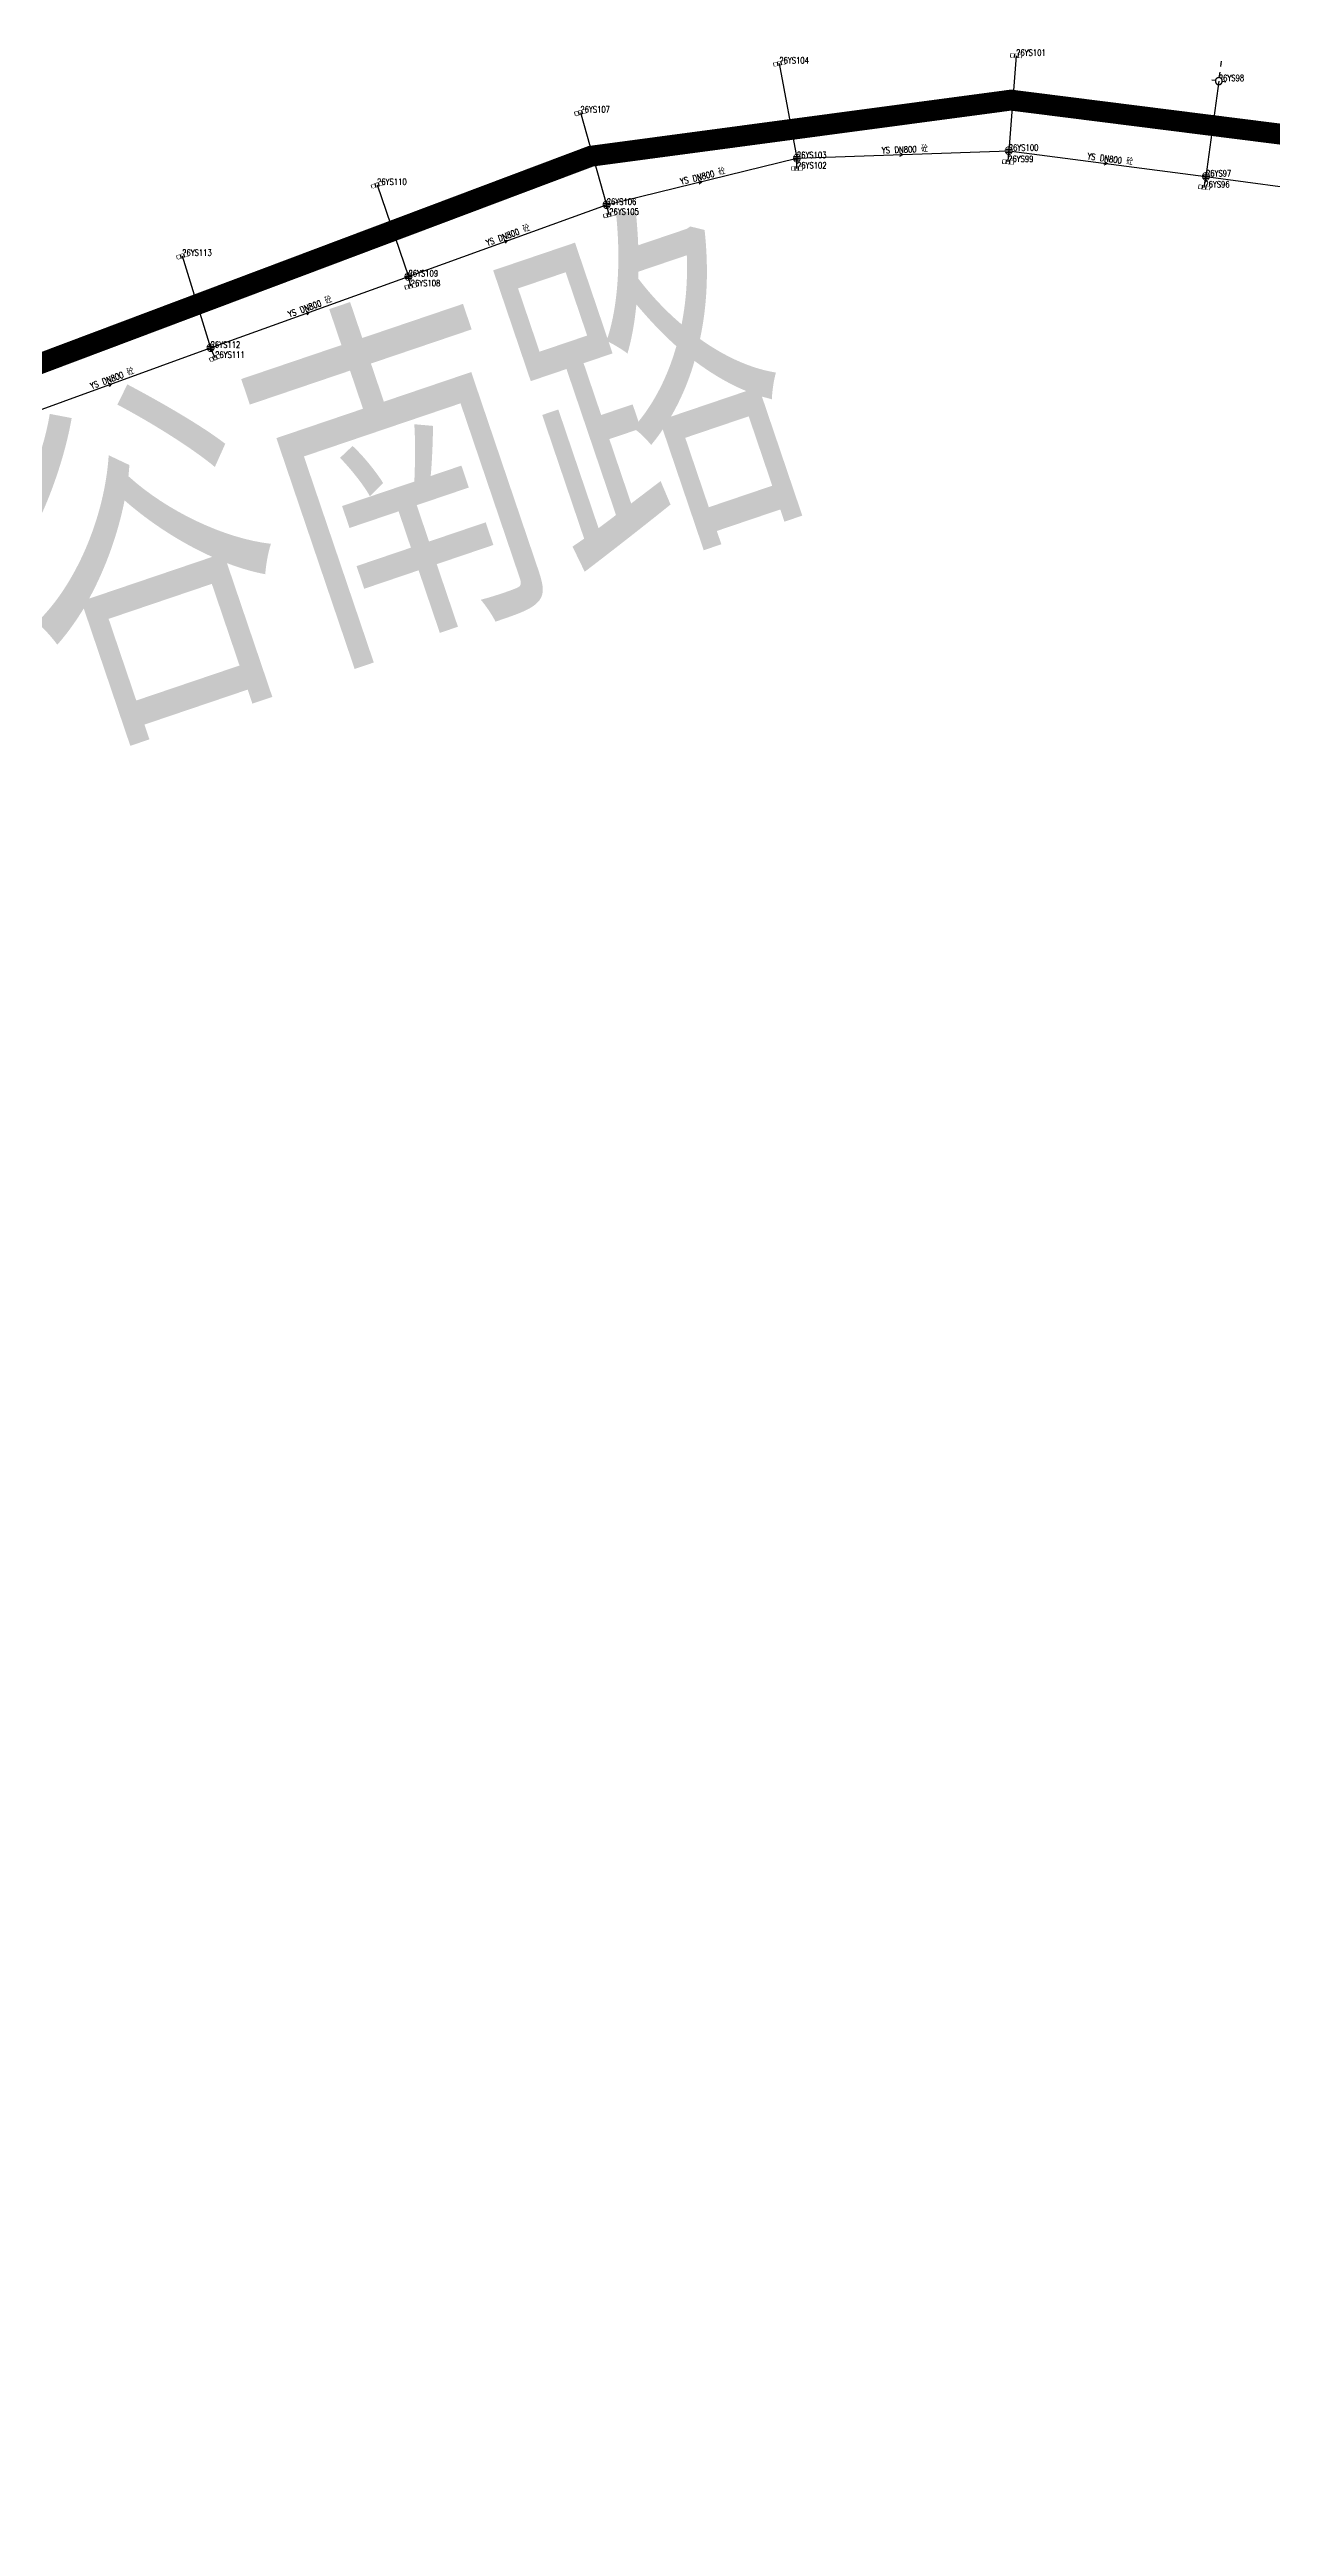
# Model space of a CAD drawing. Extents: x 78813 to 99477, y 2421021 to 2448125.
# Drawn here: x 87793.1 to 87968.8, y 2423772.3 to 2424128.1 of the extents above; entities that cross this region are included whole.
import ezdxf
from ezdxf.enums import TextEntityAlignment as Align

# ---------------------------------------------------------------- set-up
doc = ezdxf.new("R2010")
doc.units = 0
doc.set_wipeout_variables(frame=1)
doc.layers.get('0').update_dxf_attribs({"linetype": 'CONTINUOUS'})
doc.layers.add('DX_YS', color=42, linetype='CONTINUOUS')
doc.layers.add('道路', color=5, linetype='CONTINUOUS')
doc.layers.add('YSLINE', color=7, linetype='CONTINUOUS', true_color=0xcc9900)
doc.layers.add('道路名称', color=7, linetype='CONTINUOUS', lineweight=0)
doc.styles.add('CcNameZT', font='txt.SHX', dxfattribs={"width": 0.8, "bigfont": 'HZTXT.SHX'})
doc.styles.add('PointNameZT', font='txt.SHX', dxfattribs={"width": 0.8, "bigfont": 'HZTXT.SHX'})
doc.styles.add('宋体0.7', font='', dxfattribs={"width": 0.7})
doc.styles.get('宋体0.7').set_extended_font_data('SimSun')

# ---------------------------------------------------------------- blocks, each defined once
blk = doc.blocks.new('GC546')
at = {"color": 0}
for p in [(0.866, 0.5), (0.866, -0.5)]:
    blk.add_line(p, (0, 0), dxfattribs=at)
blk = doc.blocks.new('PS雨水井')
blk.add_lwpolyline([(1, 0), (1, 0.07), (0.99, 0.14), (0.98, 0.21), (0.96, 0.28), (0.94, 0.34), (0.91, 0.41), (0.88, 0.47), (0.85, 0.53), (0.81, 0.59), (0.77, 0.64), (0.72, 0.69), (0.67, 0.74), (0.62, 0.79), (0.56, 0.83), (0.5, 0.87), (0.44, 0.9), (0.37, 0.93), (0.31, 0.95), (0.24, 0.97), (0.17, 0.98), (0.1, 0.99), (0.03, 1), (-0.03, 1), (-0.1, 0.99), (-0.17, 0.98), (-0.24, 0.97), (-0.31, 0.95), (-0.37, 0.93), (-0.44, 0.9), (-0.5, 0.87), (-0.56, 0.83), (-0.62, 0.79), (-0.67, 0.74), (-0.72, 0.69), (-0.77, 0.64), (-0.81, 0.59), (-0.85, 0.53), (-0.88, 0.47), (-0.91, 0.41), (-0.94, 0.34), (-0.96, 0.28), (-0.98, 0.21), (-0.99, 0.14), (-1, 0.07), (-1, 0), (-1, -0.07), (-0.99, -0.14), (-0.98, -0.21), (-0.96, -0.28), (-0.94, -0.34), (-0.91, -0.41), (-0.88, -0.47), (-0.85, -0.53), (-0.81, -0.59), (-0.77, -0.64), (-0.72, -0.69), (-0.67, -0.74), (-0.62, -0.79), (-0.56, -0.83), (-0.5, -0.87), (-0.44, -0.9), (-0.37, -0.93), (-0.31, -0.95), (-0.24, -0.97), (-0.17, -0.98), (-0.1, -0.99), (-0.03, -1), (0.03, -1), (0.1, -0.99), (0.17, -0.98), (0.24, -0.97), (0.31, -0.95), (0.37, -0.93), (0.44, -0.9), (0.5, -0.87), (0.56, -0.83), (0.62, -0.79), (0.67, -0.74), (0.72, -0.69), (0.77, -0.64), (0.81, -0.59), (0.85, -0.53), (0.88, -0.47), (0.91, -0.41), (0.94, -0.34), (0.96, -0.28), (0.98, -0.21), (0.99, -0.14), (1, 0)], close=True)
blk.add_wipeout([(1, 0), (1, 0.07), (0.99, 0.14), (0.98, 0.21), (0.96, 0.28), (0.94, 0.34), (0.91, 0.41), (0.88, 0.47), (0.85, 0.53), (0.81, 0.59), (0.77, 0.64), (0.72, 0.69), (0.67, 0.74), (0.62, 0.79), (0.56, 0.83), (0.5, 0.87), (0.44, 0.9), (0.37, 0.93), (0.31, 0.95), (0.24, 0.97), (0.17, 0.98), (0.1, 0.99), (0.03, 1), (-0.03, 1), (-0.1, 0.99), (-0.17, 0.98), (-0.24, 0.97), (-0.31, 0.95), (-0.37, 0.93), (-0.44, 0.9), (-0.5, 0.87), (-0.56, 0.83), (-0.62, 0.79), (-0.67, 0.74), (-0.72, 0.69), (-0.77, 0.64), (-0.81, 0.59), (-0.85, 0.53), (-0.88, 0.47), (-0.91, 0.41), (-0.94, 0.34), (-0.96, 0.28), (-0.98, 0.21), (-0.99, 0.14), (-1, 0.07), (-1, 0), (-1, -0.07), (-0.99, -0.14), (-0.98, -0.21), (-0.96, -0.28), (-0.94, -0.34), (-0.91, -0.41), (-0.88, -0.47), (-0.85, -0.53), (-0.81, -0.59), (-0.77, -0.64), (-0.72, -0.69), (-0.67, -0.74), (-0.62, -0.79), (-0.56, -0.83), (-0.5, -0.87), (-0.44, -0.9), (-0.37, -0.93), (-0.31, -0.95), (-0.24, -0.97), (-0.17, -0.98), (-0.1, -0.99), (-0.03, -1), (0.03, -1), (0.1, -0.99), (0.17, -0.98), (0.24, -0.97), (0.31, -0.95), (0.37, -0.93), (0.44, -0.9), (0.5, -0.87), (0.56, -0.83), (0.62, -0.79), (0.67, -0.74), (0.72, -0.69), (0.77, -0.64), (0.81, -0.59), (0.85, -0.53), (0.88, -0.47), (0.91, -0.41), (0.94, -0.34), (0.96, -0.28), (0.98, -0.21), (0.99, -0.14)])
for p, q in [((-1, 0), (0, 0)), ((-0.88, 0.48), (0, 0.47)), ((0, 1), (0, 0)), ((0, 0.47), (0.88, 0.47)), ((0, 0), (0, -1)), ((0, 0), (1, 0)), ((-0.88, -0.48), (0, -0.48)), ((0, -0.48), (0.88, -0.48))]:
    blk.add_line(p, q)
blk = doc.blocks.new('PS雨篦')
blk.add_lwpolyline([(-1.5, 0.5), (0, 0.5), (1.5, 0.5), (1.5, -0.5), (0, -0.5), (-1.5, -0.5)], close=True)
blk.add_wipeout([(-1.5, 0.5), (0, 0.5), (1.5, 0.5), (1.5, -0.5), (0, -0.5), (-1.5, -0.5)])
for p, q in [((-0.51, -0.5), (-0.51, 0.5)), ((0.49, -0.5), (0.49, 0.5))]:
    blk.add_line(p, q)
blk = doc.blocks.new('PS预留口')
blk.add_lwpolyline([(4.2, 0), (5.8, 0)])
blk.add_wipeout([(1, 0), (1, 0.07), (0.99, 0.14), (0.98, 0.21), (0.96, 0.28), (0.94, 0.34), (0.91, 0.41), (0.88, 0.47), (0.85, 0.53), (0.81, 0.59), (0.77, 0.64), (0.72, 0.69), (0.67, 0.74), (0.62, 0.79), (0.56, 0.83), (0.5, 0.87), (0.44, 0.9), (0.37, 0.93), (0.31, 0.95), (0.24, 0.97), (0.17, 0.98), (0.1, 0.99), (0.03, 1), (-0.03, 1), (-0.1, 0.99), (-0.17, 0.98), (-0.24, 0.97), (-0.31, 0.95), (-0.37, 0.93), (-0.44, 0.9), (-0.5, 0.87), (-0.56, 0.83), (-0.62, 0.79), (-0.67, 0.74), (-0.72, 0.69), (-0.77, 0.64), (-0.81, 0.59), (-0.85, 0.53), (-0.88, 0.47), (-0.91, 0.41), (-0.94, 0.34), (-0.96, 0.28), (-0.98, 0.21), (-0.99, 0.14), (-1, 0.07), (-1, 0), (-1, -0.07), (-0.99, -0.14), (-0.98, -0.21), (-0.96, -0.28), (-0.94, -0.34), (-0.91, -0.41), (-0.88, -0.47), (-0.85, -0.53), (-0.81, -0.59), (-0.77, -0.64), (-0.72, -0.69), (-0.67, -0.74), (-0.62, -0.79), (-0.56, -0.83), (-0.5, -0.87), (-0.44, -0.9), (-0.37, -0.93), (-0.31, -0.95), (-0.24, -0.97), (-0.17, -0.98), (-0.1, -0.99), (-0.03, -1), (0.03, -1), (0.1, -0.99), (0.17, -0.98), (0.24, -0.97), (0.31, -0.95), (0.37, -0.93), (0.44, -0.9), (0.5, -0.87), (0.56, -0.83), (0.62, -0.79), (0.67, -0.74), (0.72, -0.69), (0.77, -0.64), (0.81, -0.59), (0.85, -0.53), (0.88, -0.47), (0.91, -0.41), (0.94, -0.34), (0.96, -0.28), (0.98, -0.21), (0.99, -0.14)])
blk.add_line((1, 0), (2.6, 0))
blk.add_lwpolyline([(1, 0), (1, 0.07), (0.99, 0.14), (0.98, 0.21), (0.96, 0.28), (0.94, 0.34), (0.91, 0.41), (0.88, 0.47), (0.85, 0.53), (0.81, 0.59), (0.77, 0.64), (0.72, 0.69), (0.67, 0.74), (0.62, 0.79), (0.56, 0.83), (0.5, 0.87), (0.44, 0.9), (0.37, 0.93), (0.31, 0.95), (0.24, 0.97), (0.17, 0.98), (0.1, 0.99), (0.03, 1), (-0.03, 1), (-0.1, 0.99), (-0.17, 0.98), (-0.24, 0.97), (-0.31, 0.95), (-0.37, 0.93), (-0.44, 0.9), (-0.5, 0.87), (-0.56, 0.83), (-0.62, 0.79), (-0.67, 0.74), (-0.72, 0.69), (-0.77, 0.64), (-0.81, 0.59), (-0.85, 0.53), (-0.88, 0.47), (-0.91, 0.41), (-0.94, 0.34), (-0.96, 0.28), (-0.98, 0.21), (-0.99, 0.14), (-1, 0.07), (-1, 0), (-1, -0.07), (-0.99, -0.14), (-0.98, -0.21), (-0.96, -0.28), (-0.94, -0.34), (-0.91, -0.41), (-0.88, -0.47), (-0.85, -0.53), (-0.81, -0.59), (-0.77, -0.64), (-0.72, -0.69), (-0.67, -0.74), (-0.62, -0.79), (-0.56, -0.83), (-0.5, -0.87), (-0.44, -0.9), (-0.37, -0.93), (-0.31, -0.95), (-0.24, -0.97), (-0.17, -0.98), (-0.1, -0.99), (-0.03, -1), (0.03, -1), (0.1, -0.99), (0.17, -0.98), (0.24, -0.97), (0.31, -0.95), (0.37, -0.93), (0.44, -0.9), (0.5, -0.87), (0.56, -0.83), (0.62, -0.79), (0.67, -0.74), (0.72, -0.69), (0.77, -0.64), (0.81, -0.59), (0.85, -0.53), (0.88, -0.47), (0.91, -0.41), (0.94, -0.34), (0.96, -0.28), (0.98, -0.21), (0.99, -0.14), (1, 0)], close=True)
for points in [[(0, 1), (0, 2)], [(0, -2), (0, -1)]]:
    blk.add_lwpolyline(points)

msp = doc.modelspace()

# ---------------------------------------------------------------- block references
at = {"layer": 'DX_YS', "yscale": 0.5, "zscale": 0.5}
for p, xscale, rotation in [((87915.65, 2424113.06, 2.89), 0.4999999999968157, 182.0284873648721), ((87945.04, 2424111.75, 2.89), 0.5000000000113354, 172.579226635094), ((87886.77, 2424109.18, 2.95), 0.5000000000562632, 193.7260697214768), ((87858.87, 2424100.68, 2.38), 0.5000000000291548, 199.9182879425352), ((87830.42, 2424090.41, 2.61), 0.5000000000215981, 199.8076543047962), ((87802, 2424080.12, 3.51), 0.5000000000169865, 199.997195531443)]:
    msp.add_blockref('GC546', p, dxfattribs=dict(at, xscale=xscale, rotation=rotation))

# ---------------------------------------------------------------- texts
at = {"layer": 'DX_YS', "style": 'PointNameZT', "width": 0.8}
for s, p in [('26YS104', (87897.9, 2424126.12, 4.79)), ('26YS101', (87931.93, 2424127.24, 4.84)), ('26YS98', (87961.05, 2424123.6, 3.85)), ('26YS107', (87869.32, 2424119.08, 2.22)), ('26YS103', (87900.43, 2424112.52, 2.9)), ('26YS102', (87900.44, 2424111.04, 4.86)), ('26YS99', (87930.78, 2424111.98, 4.54)), ('26YS100', (87930.87, 2424113.6, 2.89)), ('26YS110', (87840.11, 2424108.68, 4.73)), ('26YS96', (87958.96, 2424108.32, 4.44)), ('26YS97', (87959.2, 2424109.91, 2.9)), ('26YS106', (87873.1, 2424105.84, 2.99)), ('26YS105', (87873.47, 2424104.4, 4.7)), ('26YS113', (87812.12, 2424098.49, 4.89)), ('26YS109', (87844.63, 2424095.52, 1.77)), ('26YS108', (87844.95, 2424094.12, 4.6)), ('26YS112', (87816.2, 2424085.29, 3.44)), ('26YS111', (87816.85, 2424083.83, 4.6))]:
    msp.add_text(s, height=0.9, dxfattribs=at).set_placement(p)
at = {"layer": 'DX_YS', "style": 'CcNameZT', "width": 0.8}
for rotation, p in [(13.7261, (87886.71, 2424109.42, 2.99)), (2.0285, (87915.64, 2424113.31, 2.9)), (352.5792, (87945.07, 2424112, 2.89)), (19.9183, (87858.78, 2424100.92, 1.77)), (19.8077, (87830.33, 2424090.64, 3.44)), (19.9972, (87801.91, 2424080.35, 3.59))]:
    msp.add_text(' YS DN800 砼', height=0.9, rotation=rotation, dxfattribs=at).set_placement(p, align=Align.CENTER)

# ---------------------------------------------------------------- next in the draw order: block references
at = {"layer": 'DX_YS', "yscale": 0.5, "zscale": 0.5}
for name, p, xscale, rotation in [('PS雨篦', (87897.9, 2424126.12, 4.79), 0.4999999999635314, 190.5400357876195), ('PS雨篦', (87931.93, 2424127.24, 4.84), 0.5000000000033691, 175.5730283482731), ('PS预留口', (87961.05, 2424123.6, 3.85), 0.5000000001645066, 82.30072893695542), ('PS雨篦', (87869.32, 2424119.08, 2.22), 0.4999999999566543, 195.9391081257168), ('PS雨篦', (87840.11, 2424108.68, 4.73), 0.4999999999586776, 198.975643357038), ('PS雨篦', (87812.12, 2424098.49, 4.89), 0.4999999999577017, 197.1774161486216)]:
    msp.add_blockref(name, p, dxfattribs=dict(at, xscale=xscale, rotation=rotation))
at = {"layer": 'DX_YS', "xscale": 0.5, "yscale": 0.5, "zscale": 0.5}
for p in [(87900.43, 2424112.52, 2.9), (87930.87, 2424113.6, 2.89), (87959.2, 2424109.91, 2.9), (87873.1, 2424105.84, 2.99), (87844.63, 2424095.52, 1.77), (87816.2, 2424085.29, 3.44)]:
    msp.add_blockref('PS雨水井', p, dxfattribs=at)

# ---------------------------------------------------------------- next in the draw order: block references
at = {"layer": 'DX_YS', "yscale": 0.5, "zscale": 0.5}
for p, xscale, rotation in [((87900.44, 2424111.04, 4.86), 0.5000000000033931, 0.1162970705231819), ((87930.78, 2424111.98, 4.54), 0.4999999999938166, 356.6627102293943), ((87958.96, 2424108.32, 4.44), 0.4999999999946829, 351.414375435358), ((87873.47, 2424104.4, 4.7), 0.500000000043253, 14.27021710619404), ((87844.95, 2424094.12, 4.6), 0.5000000000322922, 12.7093881523148), ((87816.85, 2424083.83, 4.6), 0.5000000000139834, 23.9661526280604)]:
    msp.add_blockref('PS雨篦', p, dxfattribs=dict(at, xscale=xscale, rotation=rotation))

# ---------------------------------------------------------------- next in the draw order: linework, layer by layer
at = {"layer": 'YSLINE'}
for p, q in [((87897.9, 2424126.12, 4.79), (87900.43, 2424112.52, 4.68)), ((87931.93, 2424127.24, 4.84), (87930.87, 2424113.6, 4.53)), ((87961.05, 2424123.6, 3.85), (87959.2, 2424109.91, 3.8)), ((87869.32, 2424119.08, 2.22), (87873.1, 2424105.84, 4.34)), ((87873.1, 2424105.84, 2.99), (87900.43, 2424112.52, 2.9)), ((87900.43, 2424112.52, 2.9), (87930.87, 2424113.6, 2.89)), ((87900.44, 2424111.04, 4.86), (87900.43, 2424112.52, 4.75)), ((87930.78, 2424111.98, 4.54), (87930.87, 2424113.6, 4.52)), ((87930.87, 2424113.6, 2.89), (87959.2, 2424109.91, 2.9)), ((87840.11, 2424108.68, 4.73), (87844.63, 2424095.52, 2.85)), ((87958.96, 2424108.32, 4.44), (87959.2, 2424109.91, 4.43)), ((87959.2, 2424109.91, 2.9), (87991.9, 2424105.48, 2.97)), ((87844.63, 2424095.52, 1.77), (87873.1, 2424105.84, 2.99)), ((87873.47, 2424104.4, 4.7), (87873.1, 2424105.84, 4.69)), ((87812.12, 2424098.49, 4.89), (87816.2, 2424085.29, 4.62)), ((87816.2, 2424085.29, 3.44), (87844.63, 2424095.52, 1.77)), ((87844.95, 2424094.12, 4.6), (87844.63, 2424095.52, 3)), ((87787.8, 2424074.95, 3.59), (87816.2, 2424085.29, 3.44)), ((87816.85, 2424083.83, 4.6), (87816.2, 2424085.29, 4.57))]:
    msp.add_line(p, q, dxfattribs=at)
at = {"layer": '道路', "const_width": 3, "flags": 128}
msp.add_lwpolyline([(87377.74, 2423773.75), (87450.86, 2423773.75), (87485.91, 2423773.75), (87549.63, 2423797.79), (87600.95, 2423844.26), (87653.12, 2423933.58), (87674.48, 2424038.87), (87870.85, 2424112.81), (87931.18, 2424120.87), (88014.52, 2424110.35)], dxfattribs=at)

# ---------------------------------------------------------------- next in the draw order: texts
at = {"layer": '道路名称', "style": '宋体0.7', "width": 0.7}
msp.add_text('观音谷南路', height=40, rotation=18.728, dxfattribs=at).set_placement((87722.88, 2424005.03))

doc.saveas('drawing.dxf')
